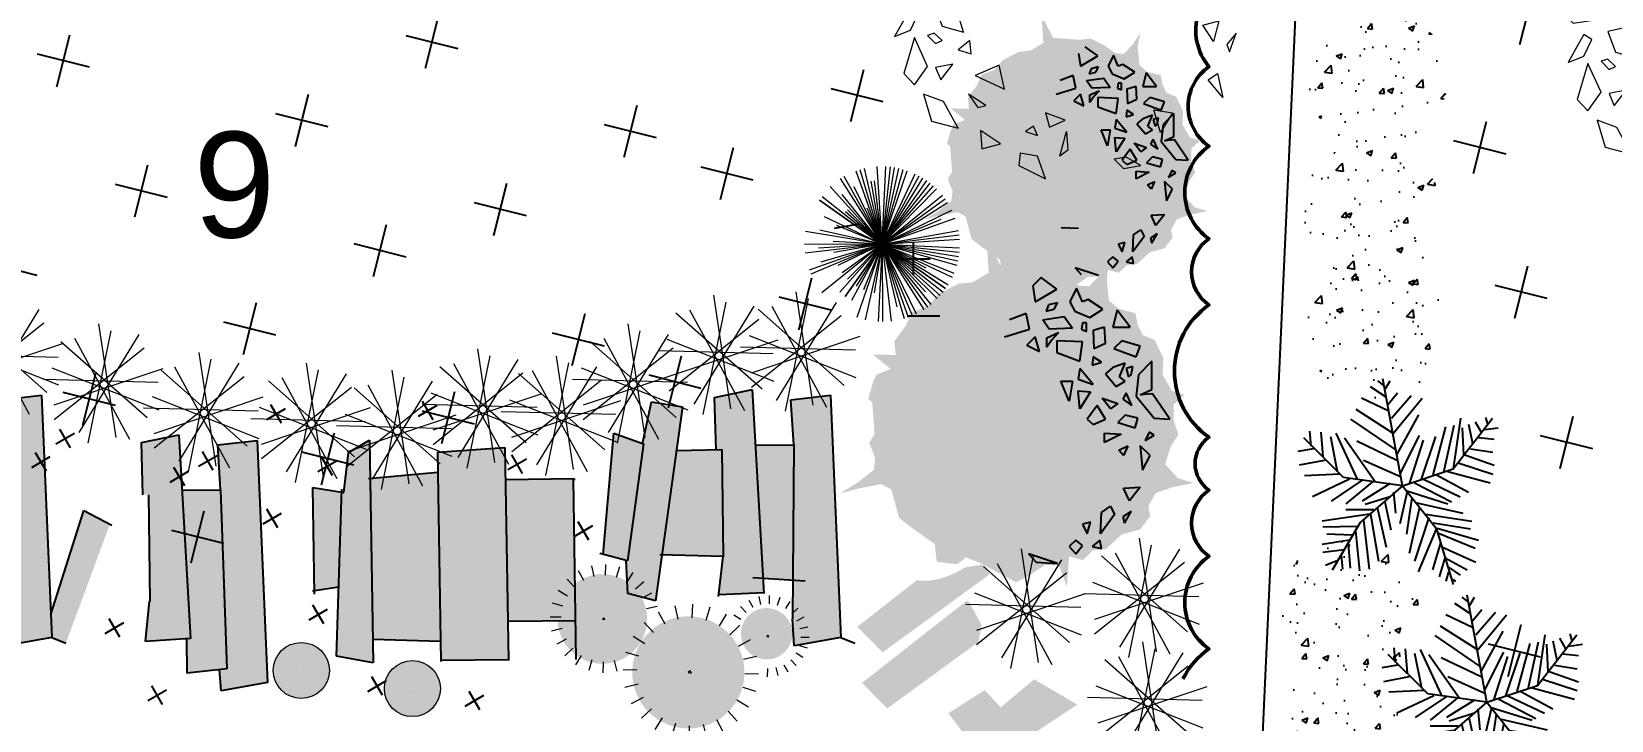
# Model space of a CAD drawing. Header units: millimetres. Extents: x 1933 to 24107, y 1228 to 18074.
# Drawn here: x 10724 to 15398, y 12648 to 14685 of the extents above; entities that cross this region are included whole.
import ezdxf

# ---------------------------------------------------------------- set-up
doc = ezdxf.new("R2010")
doc.units = ezdxf.units.MM
doc.layers.add('marc det', color=74, linetype='Continuous', lineweight=18)
doc.styles.add('ATTR', font='romans.shx', dxfattribs={"width": 0.8, "height": 0.470416})
doc.styles.get("Standard").update_dxf_attribs({"font": 'arial.ttf'})

# ---------------------------------------------------------------- blocks, each defined once
blk = doc.blocks.new('Tree Clump 1')
for p, q in [((42.83, 98.624), (42.83, 91.424)), ((22.519, 82.936), (17.374, 88.08)), ((28.462, 87.511), (24.83, 93.801)), ((35.416, 90.295), (33.513, 97.397)), ((50.244, 90.295), (52.148, 97.397)), ((57.198, 87.511), (60.83, 93.801)), ((63.142, 82.936), (68.286, 88.08)), ((14.976, 70.088), (8.057, 71.942)), ((17.938, 76.995), (11.653, 80.624)), ((67.722, 76.995), (74.007, 80.624)), ((70.684, 70.088), (77.603, 71.942)), ((-11.528, 45.743), (-14.699, 57.58)), ((0.83, 59.624), (0.83, 47.624)), ((6.83, 62.624), (14.03, 62.624)), ((13.188, 45.743), (16.359, 57.58)), ((78.83, 62.624), (71.63, 62.624)), ((-99.056, 36.519), (-101.593, 45.989)), ((-89.17, 47.624), (-89.17, 38.024)), ((-79.284, 36.519), (-76.746, 45.989)), ((-33.023, 33.477), (-41.596, 42.051)), ((-23.117, 41.102), (-29.17, 51.586)), ((24.777, 41.102), (30.83, 51.586)), ((34.683, 33.477), (43.256, 42.051)), ((63.142, 42.313), (68.286, 37.168)), ((67.722, 48.253), (74.007, 44.624)), ((70.684, 55.161), (77.603, 53.307)), ((-116.252, 26.706), (-123.111, 33.565)), ((-108.328, 32.806), (-113.17, 41.193)), ((-70.012, 32.806), (-65.17, 41.193)), ((-62.088, 26.706), (-55.229, 33.565)), ((-40.656, 23.576), (-51.132, 29.624)), ((42.316, 23.576), (52.792, 29.624)), ((57.198, 37.738), (60.83, 31.447)), ((-122.359, 18.786), (-130.739, 23.624)), ((-45.593, 12.063), (-57.125, 15.153)), ((47.253, 12.063), (58.785, 15.153)), ((-126.309, 9.575), (-135.534, 12.047)), ((-137.17, -0.376), (-127.57, -0.376)), ((-126.309, -10.327), (-135.534, -12.799)), ((-59.17, -0.376), (-47.17, -0.376)), ((-45.593, -12.815), (-57.125, -15.905)), ((47.253, -12.815), (58.785, -15.905)), ((60.83, -0.376), (48.83, -0.376)), ((-122.359, -19.538), (-130.739, -24.376)), ((-116.252, -27.458), (-123.111, -34.317)), ((-62.088, -27.458), (-55.229, -34.317)), ((-40.656, -24.328), (-51.132, -30.376)), ((42.316, -24.328), (52.792, -30.376)), ((-108.328, -33.558), (-113.17, -41.945)), ((-99.056, -37.271), (-101.593, -46.74)), ((-89.17, -48.376), (-89.17, -38.776)), ((-79.284, -37.271), (-76.746, -46.74)), ((-70.012, -33.558), (-65.17, -41.945)), ((-33.023, -34.229), (-41.596, -42.802)), ((-23.117, -41.854), (-29.17, -52.337)), ((24.777, -41.854), (30.83, -52.337)), ((34.683, -34.229), (43.256, -42.802)), ((-11.528, -46.495), (-14.699, -58.331)), ((0.83, -60.376), (0.83, -48.376)), ((13.188, -46.495), (16.359, -58.331))]:
    blk.add_line(p, q)
for points in [[(42.332, 62.85), (41.874, 61.676), (43.476, 62.263)], [(0, 0), (-0.763, -1.956), (1.907, -0.978)], [(-89.834, -0.075), (-90.444, -1.64), (-88.309, -0.857)]]:
    blk.add_lwpolyline(points, close=True)
at = {"style": 'ATTR', "width": 0.8, "flags": 9}
blk.add_attdef('ESTCODE', (0, 0), '', height=0.000432, dxfattribs=at)
blk = doc.blocks.new('fff')
at = {"color": 93}
for p, q in [((80686.8, 24306.7), (80654.6, 24332.5)), ((80799.9, 23710.9), (80683.3, 24344.1)), ((80698.9, 24286.1), (80727, 24332.5)), ((80719, 24152), (80558.1, 24229.3)), ((80702.9, 24234.5), (80610.4, 24296.4)), ((80715, 24193.2), (80771.3, 24260.3)), ((80735.1, 24110.7), (80851.8, 24244.8)), ((80743.1, 24017.9), (80916.2, 24229.3)), ((80743.1, 24023), (80525.9, 24162.3)), ((80767.3, 23894.1), (80896, 24131.3)), ((80260.3, 23945.6), (80252.3, 24033.3)), ((80316.6, 24028.2), (80328.7, 23883.7)), ((80759.2, 23925), (80493.7, 24105.5)), ((80980.5, 23775.4), (81057, 24059.1)), ((81044.9, 23790.9), (81105.3, 24069.4)), ((81099.8, 23810.9), (81333.1, 24110.8)), ((81101.3, 23811.5), (81145.5, 24110.7)), ((81153.6, 24054), (81161.6, 23894.1)), ((81189.8, 24074.6), (81213.9, 23961.1)), ((81230, 24090.1), (81266.2, 24028.2)), ((81286.3, 24043.6), (81366.8, 24054)), ((81290.4, 24115.9), (81302.4, 24074.6)), ((80272.4, 23930.2), (80179.8, 23914.7)), ((80450.1, 23760.9), (80216.8, 23994.2)), ((80373, 24002.4), (80413.2, 23796.1)), ((80405.2, 24023), (80529.9, 23754.8)), ((80638.5, 23734.2), (80457.5, 23992.1)), ((80529.9, 23976.6), (80767.3, 23863.1)), ((80787.4, 23785.7), (80900.1, 24007.5)), ((80843.7, 23729), (80924.2, 23981.7)), ((80912.1, 23749.6), (80996.6, 24002.4)), ((81201.8, 23930.2), (81334.6, 23909.5)), ((81250.1, 23997.2), (81342.7, 23986.9)), ((80348.8, 23863.1), (80187.9, 23832.2)), ((80570.1, 23863.1), (80787.4, 23765.1)), ((81129.4, 23847.6), (81334.6, 23780.6)), ((81169.6, 23894.1), (81342.7, 23832.2)), ((80429.3, 23780.6), (80220.1, 23770.3)), ((80485.6, 23749.6), (80268.4, 23646.5)), ((80562.1, 23744.5), (80377, 23620.7)), ((80799.9, 23710.9), (80450.1, 23760.9)), ((80799.9, 23710.9), (81099.8, 23810.9)), ((80924.2, 23749.6), (81141.5, 23646.5)), ((81000.7, 23775.4), (81189.8, 23672.3)), ((81069.1, 23796.1), (81318.5, 23729)), ((80622.4, 23734.2), (80465.5, 23605.2)), ((80799.9, 23710.9), (80550, 23494.4)), ((80727, 23723.8), (80562.1, 23620.7)), ((80747.2, 23672.3), (80759.2, 23548.5)), ((80827.6, 23677.4), (80783.4, 23486.6)), ((80799.9, 23710.9), (80999.9, 23461)), ((80819.6, 23682.6), (81069.1, 23605.2)), ((80871.9, 23729), (81089.2, 23615.5)), ((80630.5, 23569.1), (80465.5, 23569.1)), ((80727, 23646.5), (80578.2, 23600)), ((80650.6, 23584.6), (80702.9, 23347.3)), ((80694.9, 23615.5), (80731.1, 23450.4)), ((80855.8, 23641.3), (80823.6, 23424.7)), ((80900.1, 23584.6), (80839.7, 23311.2)), ((80884, 23610.4), (81157.6, 23548.5)), ((80606.3, 23543.3), (80324.7, 23502)), ((80529.9, 23471.1), (80328.7, 23465.9)), ((80550, 23494.4), (80383.4, 23211.1)), ((80570.1, 23507.2), (80602.3, 23218.3)), ((80610.4, 23543.3), (80658.7, 23264.7)), ((80956.4, 23522.7), (80871.9, 23264.7)), ((80936.3, 23543.3), (81209.9, 23502)), ((80980.5, 23491.7), (81201.8, 23455.6)), ((80485.6, 23388.5), (80324.7, 23362.8)), ((80501.7, 23419.5), (80352.8, 23424.7)), ((80521.8, 23445.3), (80546, 23208)), ((81000.7, 23460.8), (80892, 23202.8)), ((81024.8, 23373.1), (80976.5, 23213.2)), ((80999.9, 23461), (81099.8, 23127.8)), ((81004.7, 23460.8), (81250.1, 23388.5)), ((81012.7, 23429.8), (81230, 23342.1)), ((80457.5, 23331.8), (80328.7, 23316.3)), ((80437.3, 23300.9), (80445.4, 23218.3)), ((80477.6, 23367.9), (80489.7, 23223.5)), ((81053, 23290.5), (81016.7, 23171.9)), ((81036.9, 23347.3), (81234, 23259.6)), ((81053, 23285.4), (81181.7, 23213.2)), ((80417.2, 23269.9), (80344.8, 23239)), ((81073.1, 23202.8), (81057, 23146.1)), ((81073.1, 23228.6), (81141.5, 23182.2)), ((81097.2, 23156.4), (81113.3, 23146.1))]:
    blk.add_line(p, q, dxfattribs=at)
at = {"color": 93, "style": 'ATTR', "width": 0.8, "flags": 9}
blk.add_attdef('ESTCODE', (80799.9, 23710.9), '', height=0.00304, dxfattribs=at)
blk = doc.blocks.new('tree lis')
at = {"color": 96}
for points in [[(73119.8, 25761.2), (73080.6, 25721), (73092.4, 25645.7), (73194.2, 25705.9)], [(72790.9, 25705.9), (72747.8, 25665.8), (72818.3, 25615.5), (72928, 25665.8)], [(72931.8, 25741), (72955.3, 25680.8), (73018, 25650.7), (73037.5, 25680.8), (73002.3, 25700.9)], [(73288.1, 25710.9), (73256.8, 25645.7), (73280.3, 25600.5), (73350.7, 25570.4), (73413.4, 25610.6), (73342.9, 25655.7), (73315.5, 25645.7)], [(73198.1, 25640.7), (73155, 25630.6), (73143.3, 25600.5), (73182.4, 25610.6)], [(72712.6, 25630.6), (72610.8, 25600.5), (72583.4, 25500.2), (72685.2, 25555.3)], [(72767.4, 25565.4), (72826.1, 25520.2), (72814.4, 25585.4)], [(72935.8, 25615.5), (72904.5, 25585.4), (72916.2, 25560.4), (72943.6, 25590.5)], [(73049.3, 25590.5), (72971, 25560.4), (72947.5, 25480), (73065, 25515.2)], [(73480, 25605.5), (73460.4, 25525.2), (73542.6, 25525.2)], [(73127.6, 25560.4), (73229.4, 25575.4), (73268.5, 25520.2), (73159, 25515.2)], [(73315.5, 25545.3), (73311.6, 25515.2), (73335.1, 25505.1), (73335.1, 25545.3)], [(73421.2, 25525.2), (73366.4, 25510.1), (73370.3, 25424.9), (73425.2, 25449.9)], [(72712.6, 25460), (72661.7, 25424.9), (72669.6, 25394.8)], [(72881, 25500.2), (72865.3, 25449.9), (72916.2, 25455)], [(73092.4, 25480), (73053.2, 25439.9), (73112, 25409.8)], [(73147.2, 25429.9), (73147.2, 25475), (73202, 25500.2), (73170.7, 25465)], [(73194.2, 25460), (73194.2, 25404.8), (73303.8, 25364.6), (73315.5, 25455)], [(73503.5, 25460), (73464.3, 25424.9), (73570, 25384.7), (73589.6, 25434.9)], [(72575.6, 25414.8), (72505.1, 25409.8), (72524.7, 25339.5)], [(72783.1, 25434.9), (72732.2, 25324.4), (72822.3, 25344.5)], [(73366.4, 25384.7), (73362.5, 25344.5), (73405.6, 25359.6)], [(73519.1, 25354.6), (73460.4, 25334.5), (73425.2, 25304.4), (73476, 25244.2), (73519.1, 25269.3), (73491.7, 25289.3)], [(73554.4, 25339.5), (73523, 25329.5), (73534.8, 25289.3), (73546.5, 25299.4)], [(73644.4, 25364.6), (73581.7, 25299.4), (73570, 25199), (73656.1, 25093.6), (73730.5, 25088.6), (73648.3, 25209), (73589.6, 25204), (73644.4, 25229.1)], [(73303.8, 25329.5), (73296, 25279.3), (73366.4, 25254.2)], [(72391.6, 25168.9), (72477.7, 25199), (72489.4, 25264.2), (72442.5, 25269.3)], [(72571.7, 25244.2), (72556, 25199), (72591.3, 25214)], [(73252.9, 25173.9), (73213.7, 25269.3), (73268.5, 25269.3)], [(73296, 25224.1), (73354.7, 25219), (73303.8, 25138.8)], [(72642.1, 25168.9), (72587.3, 25153.8), (72614.8, 25093.6)], [(73483.9, 25163.9), (73448.7, 25138.8), (73409.5, 25188.9)], [(73523, 25214), (73507.4, 25183.9), (73550.4, 25153.8)], [(72571.7, 25088.6), (72501.2, 25083.5), (72477.7, 25113.6)], [(73386, 25153.8), (73339, 25088.6), (73366.4, 25063.5), (73425.2, 25088.6)], [(73519.1, 25108.6), (73483.9, 25073.5), (73566.1, 25048.4), (73577.9, 25093.6)], [(73499.5, 25018.3), (73421.2, 24978.1), (73421.2, 25023.3)], [(73632.7, 25028.4), (73613.1, 24988.2), (73656.1, 25013.3)], [(73530.9, 24963.1), (73511.3, 24917.9), (73487.8, 24943)], [(73589.6, 24963.1), (73601.3, 24847.7), (73636.6, 24917.9)], [(72466, 24907.9), (72430.7, 24872.7), (72442.5, 24807.5), (72473.8, 24862.7)], [(72567.8, 24732.2), (72653.9, 24757.3), (72642.1, 24687)], [(73589.6, 24767.3), (73538.7, 24702.1), (73511.3, 24762.3)], [(73401.7, 24546.5), (73405.6, 24646.9), (73448.7, 24677), (73468.2, 24636.8)], [(73515.2, 24596.7), (73546.5, 24651.9), (73507.4, 24626.8)], [(72912.3, 24531.4), (72974.9, 24571.6), (72990.6, 24511.4)], [(73354.7, 24601.7), (73315.5, 24591.6), (73339, 24546.5)], [(72767.4, 24551.5), (72790.9, 24516.4), (72700.8, 24496.3)], [(73284.2, 24516.4), (73252.9, 24486.2), (73284.2, 24451.1), (73315.5, 24491.3)], [(73397.7, 24516.4), (73362.5, 24486.2), (73405.6, 24476.2)], [(72900.5, 24481.3), (72873.1, 24471.2), (72943.6, 24446.1)], [(73061, 24451.1), (73096.3, 24410.9), (73198.1, 24406)]]:
    blk.add_lwpolyline(points, close=True, dxfattribs=at)
blk = doc.blocks.new('pzzzzzzzzz')
at = {"layer": 'marc det', "color": 85, "lineweight": 0}
for p, q in [((-11.9, 110.3), (16.9, -81.7)), ((-75.6, 80.6), (69.9, -48)), ((40.6, -85.3), (-52.1, 85.3)), ((56.1, 92.1), (-45.3, -73.5)), ((-29.4, -91.4), (9.2, 98.8)), ((-87.1, -51.1), (64.8, 69.8)), ((90.3, -35.5), (-90.3, 35.5)), ((96.4, 34.5), (-87.6, -27.2)), ((-105.3, 16.8), (88.8, 11.8))]:
    blk.add_line(p, q, dxfattribs=at)

msp = doc.modelspace()

# ---------------------------------------------------------------- hatches: boundary and pattern name
at = {"true_color": 0xe07000}
h = msp.add_hatch(color=32, dxfattribs=at)
h.set_gradient(color1=(224, 115, 31), one_color=1, tint=1, name='INVHEMISPHERICAL')
h.paths.add_polyline_path([(10920, 15023.6), (9935.3, 15796.6, -0.016832), (9894, 15725.3), (9922, 15750.2), (10069, 15687.8), (10116.5, 15616.9), (10105.1, 15572.6), (10049.3, 15513.8), (9864.5, 15585.9), (9842.5, 15649.2, -0.036779), (9725.7, 15512.4), (10519.7, 14676.3, 0.03134)])
h.paths.add_polyline_path([(9725.7, 15512.4, -0.048746), (9542.6, 15360.2), (10150.4, 14424.2, 0.026433), (10519.7, 14676.3)])
h.paths.add_polyline_path([(9542.6, 15360.2, -0.057136), (9295.4, 15231), (9777.7, 14222.5, 0.025052), (10150.4, 14424.2)])
h.paths.add_polyline_path([(9295.4, 15231, -0.018651), (9209.1, 15201.4), (9170.5, 15104.8), (9090.4, 15072.7), (9400.3, 14064, 0.024195), (9777.7, 14222.5)])
h.paths.add_polyline_path([(9090.4, 15072.7), (9066, 15062.9), (9023.1, 15160.8, -0.034172), (8856.4, 15149.3), (9027.1, 13947.3, 0.023113), (9400.3, 14064)])
h.paths.add_polyline_path([(8856.4, 15149.3, -0.041732), (8653.1, 15166.1), (8583.3, 13855.8, 0.026787), (9027.1, 13947.3)])
h.paths.add_polyline_path([(8653.1, 15166.1, -0.041798), (8455.1, 15216.6), (8160.3, 13813.6, 0.025128), (8583.3, 13855.8)])
h.paths.add_polyline_path([(8455.1, 15216.6, -0.041483), (8269.7, 15298.6), (7674.2, 13817.7, 0.028744), (8160.3, 13813.6)])
h.paths.add_polyline_path([(8269.7, 15298.6, -0.040834), (8102.8, 15408.1), (7048.4, 13906.2, 0.037389), (7674.2, 13817.7)])
h.paths.add_polyline_path([(8102.8, 15408.1, -0.041293), (7954.4, 15545), (7271.4, 14843.7), (7271.4, 14374.5), (6797.4, 14374.5), (6801.9, 13967.9, 0.015018), (7048.4, 13906.2)])
h.paths.add_polyline_path([(7954.4, 15545, -0.041087), (7831.1, 15703.5), (7271.4, 15298.3), (7271.4, 14843.7)])
h.paths.add_polyline_path([(7831.1, 15703.5, -0.040819), (7735.9, 15878.8), (6807.5, 15446.8), (7271.4, 15446.8), (7271.4, 15298.3)])
h.paths.add_polyline_path([(7735.9, 15878.8, -0.040616), (7670.7, 16066.3), (6781.2, 15859.1), (6785.8, 15436.7), (6801.9, 15444.2), (6801.9, 15446.8), (6807.5, 15446.8)])
h.paths.add_polyline_path([(7670.7, 16066.3, -0.040123), (7636.8, 16259.5), (6776.6, 16281.5), (6781.2, 15859.1)])
at = {"lineweight": 25, "true_color": 0x000000}
h = msp.add_hatch(dxfattribs=at)
h.set_pattern_fill('AR-CONC', color=18, style=0)
edge = h.paths.add_edge_path()
edge.add_arc((14705.8, 14547.9), 207.5, 0, 360)
h = msp.add_hatch(dxfattribs=at)
h.set_pattern_fill('AR-CONC', color=18, style=0)
edge = h.paths.add_edge_path()
edge.add_arc((14687.5, 14150.9), 207.5, 0, 360)
at = {"lineweight": 25}
h = msp.add_hatch(dxfattribs=at)
h.set_pattern_fill('AR-CONC', color=6, style=0)
h.set_pattern_definition([(50, (-76852.72, 716.9), (182.18467, -15.93909), [19.05, -209.55]), (355, (-76852.72, 716.9), (-35.24283, 191.05664), [15.24, -167.64]), (100.451, (-76837.54, 715.57), (146.9425, 175.1167), [16.19, -178.09]), (46.1842, (-76852.72, 767.7), (271.07904, -42.04233), [28.575, -314.325]), (96.6356, (-76830.13, 764.2), (237.4042, 247.42556), [24.285, -267.135]), (351.184, (-76852.72, 767.7), (237.4046, 247.4251), [22.86, -251.46]), (21, (-76827.32, 755), (151.61488, -102.26552), [19.05, -209.55]), (326, (-76827.32, 755), (61.80203, 184.18797), [15.24, -167.64]), (71.4514, (-76814.69, 746.48), (213.4165, 81.92286), [16.19, -178.09]), (37.5, (-76852.72, 716.9), (3.088603, 84.55504), [0, -165.608, 0, -170.18, 0, -168.275]), (7.5, (-76852.72, 716.9), (66.81966, 100.180575), [0, -97.028, 0, -161.798, 0, -64.135]), (327.5, (-76909.364, 716.9), (135.590595, -5.728744), [0, -63.5, 0, -198.12, 0, -262.89]), (317.5, (-76934.76, 716.9), (148.12918, 25.42649), [0, -82.55, 0, -131.572, 0, -186.69])])
edge = h.paths.add_edge_path()
edge.add_arc((14703.9, 13802.8), 207.5, 0, 360)
h = msp.add_hatch(color=30)
h.set_gradient(color1=(250, 136, 5), one_color=1, tint=1, name='INVCURVED')
h.paths.add_polyline_path([(10753.6, 13609.1), (10636.5, 13596), (10645.2, 13462.6), (10641.3, 12948), (10646.5, 12868), (10784.2, 12893.2)])
h.paths.add_polyline_path([(10645.2, 13462.6), (10531.2, 13461.4), (10553.4, 13068.4), (10642.1, 13062.8)], flags=17)
h.paths.add_polyline_path([(10522, 13625.9), (10410.9, 13602.5), (10415.5, 13448.2), (10431.7, 13448.5), (10436.2, 13132.7), (10436.1, 13132.7), (10423.2, 13019.9), (10555.8, 13025.8)])
h = msp.add_hatch(color=30)
h.set_gradient(color1=(250, 136, 5), one_color=1, tint=1, name='INVCURVED')
h.paths.add_polyline_path([(13087.8, 13609.1), (12970.8, 13596), (12979.5, 13462.6), (12975.5, 12948), (12980.8, 12868), (13118.5, 12893.2)])
h.paths.add_polyline_path([(12979.5, 13462.6), (12865.5, 13461.4), (12887.7, 13068.4), (12976.4, 13062.8)], flags=17)
h.paths.add_polyline_path([(12856.2, 13625.9), (12745.2, 13602.5), (12749.8, 13448.2), (12766, 13448.5), (12770.5, 13132.7), (12770.4, 13132.7), (12757.5, 13019.9), (12890.1, 13025.8)])
h = msp.add_hatch(color=30)
h.paths.add_polyline_path([(12766, 13448.5), (12632.4, 13445.5), (12589, 13137.1), (12770.4, 13132.7), (12770.5, 13134)])
h.paths.add_polyline_path([(12650.5, 13574.9), (12558.4, 13590.2), (12532.2, 13466.2), (12534.4, 13465.4), (12487.3, 13119.4), (12483.6, 13120.4), (12488.2, 13023), (12570, 13001.6)])
h.paths.add_polyline_path([(12534.4, 13465.4), (12446.6, 13497.1), (12415.1, 13138.3), (12487.3, 13119.4)])
h = msp.add_hatch(color=30)
h.paths.add_polyline_path([(11392, 13475.8), (11274.9, 13462.7), (11283.6, 13329.3), (11302.1, 12800.1), (11280.8, 12797.7), (11284.9, 12734.7), (11422.6, 12759.9)])
h.paths.add_polyline_path([(11283.6, 13329.3), (11169.7, 13328.1), (11194.4, 12889.5), (11184, 12888.8), (11185, 12787), (11302.1, 12800.1)])
h.paths.add_polyline_path([(11160.4, 13492.6), (11049.4, 13469.2), (11053.9, 13314.9), (11070.1, 13315.2), (11074.7, 12999.4), (11072.9, 12999.3), (11061, 12880.7), (11194.4, 12889.5)])
h = msp.add_hatch(color=30)
h.set_gradient(color1=(250, 136, 5), one_color=1, tint=1, name='INVCURVED')
h.paths.add_polyline_path([(12326.3, 13361.7), (12126.3, 13358.9), (12133.1, 12940.7), (12333.1, 12942.8)])
h.paths.add_polyline_path([(11724.3, 13476.3), (11662.3, 13440), (11648.6, 13321.3), (11642.3, 13322.3), (11626.6, 12837.6), (11735.1, 12818)])
h.paths.add_polyline_path([(11642.3, 13322.3), (11556.5, 13336.6), (11560.9, 13032), (11633.3, 13042.9)], flags=17)
h = msp.add_hatch(color=30)
h.paths.add_polyline_path([(12124.7, 13454.5), (11924.9, 13441.3), (11935, 12826), (12135, 12828.1)])
h.paths.add_polyline_path([(11925.9, 13382), (11726.1, 13364), (11734, 12887.7), (11934.1, 12881.9)])
msp.add_hatch(color=30).paths.add_polyline_path([(10955.9, 13227.9), (10879, 13268.6), (10781.3, 12960.7), (10784.2, 12893.2), (10825.7, 12875.6)])
at = {"lineweight": 25, "true_color": 0x000000}
h = msp.add_hatch(dxfattribs=at)
h.set_pattern_fill('AR-CONC', color=18, style=0)
edge = h.paths.add_edge_path()
edge.add_arc((14620.9, 12977.4), 207.5, 0, 360)
h = msp.add_hatch(color=30)
edge = h.paths.add_edge_path()
edge.add_line((13559, 13079.7), (13537.6, 13108.4))
edge.add_line((13537.6, 13108.4), (13486.1, 13100.2))
edge.add_spline(control_points=[(13486.1, 13100.2), (13480.4, 13096.7), (13474.6, 13093.3), (13464.3, 13087.7), (13459.8, 13085.4), (13450.6, 13080.9), (13445.9, 13078.8), (13436.3, 13074.8), (13431.4, 13072.9), (13421.4, 13069.4), (13416.3, 13067.9), (13405.7, 13065.1), (13400.3, 13063.9), (13390.9, 13062.3), (13387, 13061.8), (13381.1, 13061.2), (13379.1, 13061), (13376.1, 13060.8), (13375.1, 13060.8), (13373.1, 13060.7), (13372.1, 13060.6), (13365.1, 13060.4), (13359.1, 13060.6), (13349.8, 13061.4), (13346.4, 13061.8), (13343, 13062.2)], knot_values=[20584.104195, 20584.104195, 20584.104195, 20584.104195, 20616.505983, 20616.505983, 20640.823009, 20640.823009, 20665.140034, 20665.140034, 20689.45706, 20689.45706, 20713.774085, 20713.774085, 20738.091111, 20738.091111, 20754.739965, 20754.739965, 20763.064393, 20763.064393, 20767.226606, 20767.226606, 20771.38882, 20771.38882, 20796.294842, 20796.294842, 20810.63416, 20810.63416, 20810.63416, 20810.63416], degree=3, periodic=0)
edge.add_line((13343, 13062.2), (13167.4, 12924.4))
edge.add_line((13167.4, 12924.4), (13242.1, 12848.8))
edge.add_line((13242.1, 12848.8), (13559, 13079.7))
h.paths.add_polyline_path([(13525, 12879), (13535.3, 12929.5), (13497.5, 12998.4), (13489.6, 13000.5), (13181.1, 12758.5), (13255.8, 12682.8)])
h.paths.add_polyline_path([(13591.4, 12686), (13544.1, 12737.2), (13436.9, 12669), (13481, 12610)])
h = msp.add_hatch(color=30)
h.set_gradient(color1=(250, 136, 5), one_color=1, tint=1, name='INVCURVED')
h.paths.add_polyline_path([(13818.2, 12694.3), (13690.5, 12769.1), (13591.4, 12686), (13388.4, 12546.2), (13478.3, 12470)])
h.paths.add_polyline_path([(14023.7, 12459.7), (13906.1, 12568.9), (13674.9, 12375.1), (13758, 12276)])
h = msp.add_hatch(dxfattribs=at)
h.set_pattern_fill('AR-CONC', color=18, style=0)
edge = h.paths.add_edge_path()
edge.add_arc((14576, 12588.6), 207.5, 0, 360)
at = {"layer": 'marc det'}
for points in [[(13487.6, 14137.8), (13505.4, 14071.4), (13533.5, 14049.5), (13589.8, 14009.4), (13594.7, 13967.3), (13643.3, 13961.6), (13663.8, 13977.8), (13694.7, 13965.6), (13782.2, 13919), (13812.4, 13934), (13850.1, 13959.7), (13883.2, 13960.1), (13902.7, 13909.2), (13907.8, 13980.2), (13940.4, 13971.4), (13964.3, 13994.3), (13994.6, 13997.2), (14032.8, 14032.1), (14075.6, 14043.6), (14100.1, 14075.8), (14095.5, 14099.2), (14113.2, 14130.1), (14153.2, 14144), (14203.4, 14153.9), (14165.7, 14164.8), (14135.4, 14198.3), (14148.4, 14240.5), (14166.7, 14268.4), (14155.2, 14302.6), (14155.1, 14339.1), (14181.4, 14362.5), (14151.1, 14371.8), (14129.3, 14410.1), (14130.9, 14450), (14110.9, 14491.6), (14082.3, 14504.3), (14070.8, 14526.3), (14065.1, 14555.6), (14025.1, 14566), (14002.2, 14585.8), (13996.4, 14639.5), (14004.9, 14680.7), (13980.9, 14645.5), (13955.3, 14619.2), (13931.3, 14620.6), (13898.1, 14644.5), (13858.6, 14664.1), (13826.1, 14660.7), (13746.7, 14666.4), (13712.3, 14732.6), (13717.6, 14651.5), (13680.5, 14629), (13645.6, 14625.2), (13598.2, 14600.7), (13573.2, 14571.4), (13535.5, 14557.9), (13522.4, 14528), (13494.5, 14489), (13497.6, 14456.8), (13443.7, 14457.7), (13486, 14423.4), (13452.9, 14410.9), (13444.3, 14394), (13432.4, 14353.3), (13442.1, 14344.9), (13447.4, 14269.8), (13434.9, 14249.1), (13449.2, 14212.4), (13445.3, 14184.2), (13408.2, 14155.7), (13365.9, 14129.1), (13406.5, 14140.1), (13463.6, 14151.3)], [(13268.4, 13329.7), (13290.7, 13246.7), (13325.8, 13219.3), (13396.2, 13169.3), (13402.3, 13116.5), (13463.1, 13109.5), (13488.7, 13129.7), (13527.3, 13114.5), (13636.7, 13056.2), (13674.5, 13075), (13721.6, 13107.1), (13763, 13107.6), (13787.4, 13044), (13793.6, 13132.7), (13834.4, 13121.7), (13864.3, 13150.4), (13902.2, 13154), (13949.9, 13197.6), (14003.5, 13212), (14034.1, 13252.2), (14028.3, 13281.5), (14050.4, 13320.1), (14100.4, 13337.5), (14163.2, 13349.9), (14116, 13363.4), (14078.1, 13405.4), (14094.5, 13458), (14117.3, 13492.9), (14102.9, 13535.7), (14102.8, 13581.4), (14135.6, 13610.6), (14097.8, 13622.2), (14070.5, 13670.1), (14072.6, 13719.9), (14047.5, 13772), (14011.8, 13787.8), (13997.5, 13815.4), (13990.3, 13852), (13940.2, 13865), (13911.6, 13889.8), (13904.4, 13956.8), (13915, 14008.3), (13885.1, 13964.4), (13853, 13931.5), (13823, 13933.2), (13781.5, 13963), (13732.2, 13987.6), (13691.5, 13983.4), (13592.3, 13990.4), (13549.3, 14073.3), (13555.9, 13971.9), (13509.5, 13943.7), (13465.9, 13939), (13406.7, 13908.3), (13375.4, 13871.7), (13328.3, 13854.9), (13311.9, 13817.4), (13277, 13768.7), (13280.9, 13728.5), (13213.5, 13729.6), (13266.4, 13686.8), (13225, 13671), (13214.4, 13649.9), (13199.4, 13599.1), (13211.6, 13588.5), (13218.2, 13494.8), (13202.5, 13468.9), (13220.4, 13423), (13215.5, 13387.8), (13169.1, 13352), (13116.4, 13318.8), (13167, 13332.6), (13238.4, 13346.7)]]:
    msp.add_hatch(color=102, dxfattribs=at).paths.add_polyline_path(points)
h = msp.add_hatch(color=90, dxfattribs=at)
h.paths.add_polyline_path([(12834.1, 12943.6, 1), (12963.7, 12863.8, 1)])
h.paths.add_polyline_path([(12903.3, 12898.3), (12905.5, 12894.6), (12899.9, 12895.8)], flags=16)
h.paths.add_polyline_path([(12526.1, 12876.5, 1), (12808.6, 12702.6, 1)])
h.paths.add_polyline_path([(12676.6, 12787.7), (12667.3, 12789.5), (12672.9, 12793.8)], flags=16)
h.paths.add_polyline_path([(12300.2, 13016.9, 1), (12525.8, 12878, 1)])
h.paths.add_polyline_path([(12417.5, 12950.8), (12420.4, 12945.9), (12413, 12947.4)], flags=16)
at = {"layer": 'marc det', "lineweight": 40}
h = msp.add_hatch(color=72, dxfattribs=at)
h.paths.add_polyline_path([(11483.9, 12868.7, 1), (11560.9, 12721.7, 1)])
h.paths.add_polyline_path([(11522.4, 12795.2), (11518.9, 12794.8), (11518.9, 12798.4)], flags=16)
h.paths.add_polyline_path([(11518.9, 12794.8), (11518.9, 12794.8), (11518.9, 12794.8), (11518.9, 12794.8)], flags=24)
h = msp.add_hatch(color=72, dxfattribs=at)
h.paths.add_polyline_path([(11812.5, 12815, 1), (11889.5, 12668, 1)])
h.paths.add_polyline_path([(11851, 12741.5), (11847.5, 12741.1), (11847.5, 12744.7)], flags=16)
h.paths.add_polyline_path([(11847.5, 12741.1), (11847.5, 12741.1), (11847.5, 12741.1), (11847.5, 12741.1)], flags=24)

# ---------------------------------------------------------------- linework, layer by layer
for p, q in [((14359.2, 12432.2), (14598.6, 17708.2)), ((12326.3, 13360.9), (12332.2, 13361)), ((11284.9, 12734.7), (11280.8, 12797.7))]:
    msp.add_line(p, q)
at = {"color": 92}
for p, q in [((15127.7, 14646.6), (15166.2, 14800.6)), ((11890.2, 14576.4), (11928.7, 14730.4)), ((10799.1, 14521.8), (10837.7, 14675.8)), ((11986.4, 14634.1), (11832.4, 14672.7)), ((10895.4, 14579.6), (10741.4, 14618.1)), ((13148, 14418.9), (13186.5, 14572.9)), ((11505.1, 14345.5), (11543.6, 14499.5)), ((13244.2, 14476.7), (13090.2, 14515.2)), ((12477.3, 14313.1), (12515.8, 14467.1)), ((11601.4, 14403.2), (11447.4, 14441.7)), ((12573.6, 14370.9), (12419.6, 14409.4)), ((14990.2, 14265.1), (15028.7, 14419.1)), ((15086.4, 14322.8), (14932.4, 14361.3)), ((12762.9, 14188), (12801.4, 14342)), ((11030.1, 14136.8), (11068.6, 14290.8)), ((12859.2, 14245.7), (12705.2, 14284.3)), ((11126.3, 14194.5), (10972.3, 14233)), ((12092.2, 14082.2), (12130.8, 14236.2)), ((12188.5, 14139.9), (12034.5, 14178.4)), ((11736, 13960.4), (11774.6, 14114.4)), ((11832.3, 14018.1), (11678.3, 14056.7)), ((10741.3, 13963.5), (10587.3, 14002.1)), ((15112.4, 13837.7), (15150.9, 13991.7)), ((12993.9, 13802.9), (13032.4, 13956.9)), ((15208.6, 13895.4), (15054.6, 13934)), ((11351, 13729.4), (11389.5, 13883.4)), ((13090.1, 13860.7), (12936.1, 13899.2)), ((12323.2, 13697.1), (12361.7, 13851.1)), ((11447.2, 13787.2), (11293.2, 13825.7)), ((12419.5, 13754.8), (12265.5, 13793.4)), ((12608.8, 13572), (12647.3, 13726)), ((10876, 13520.7), (10914.5, 13674.7)), ((12705.1, 13629.7), (12551.1, 13668.2)), ((10972.2, 13578.5), (10818.2, 13617)), ((11938.1, 13466.2), (11976.7, 13620.2)), ((12034.4, 13523.9), (11880.4, 13562.4)), ((15246.7, 13393.1), (15285.2, 13547.1)), ((11581.9, 13344.4), (11620.5, 13498.4)), ((15343, 13450.8), (15188.9, 13489.3)), ((11678.2, 13402.1), (11524.2, 13440.6)), ((11196.9, 13113.4), (11235.4, 13267.4)), ((11293.1, 13171.2), (11139.1, 13209.7)), ((15092.6, 12777.1), (15131.1, 12931.1)), ((15188.8, 12834.8), (15034.8, 12873.3))]:
    msp.add_line(p, q, dxfattribs=at)
at = {"color": 96}
for p, q in [((13878.6, 14612.8), (13841.5, 14640.3)), ((13821.9, 14620.3), (13827.8, 14582.7)), ((13827.8, 14582.7), (13878.6, 14612.8)), ((13925.6, 14615.3), (13909.9, 14582.7)), ((13909.9, 14582.7), (13921.6, 14560.1)), ((13939.2, 14582.7), (13925.6, 14615.3)), ((13952.9, 14587.7), (13939.2, 14582.7)), ((13988.1, 14565.1), (13952.9, 14587.7)), ((13806.3, 14555.1), (13767.2, 14540.1)), ((13814.1, 14517.5), (13806.3, 14555.1)), ((13845.4, 14540.1), (13896.2, 14547.6)), ((13861, 14517.5), (13845.4, 14540.1)), ((13859.1, 14575.2), (13853.2, 14560.1)), ((13853.2, 14560.1), (13872.7, 14565.1)), ((13880.6, 14580.2), (13859.1, 14575.2)), ((13872.7, 14565.1), (13880.6, 14580.2)), ((13896.2, 14547.6), (13915.8, 14520)), ((13921.6, 14560.1), (13956.8, 14545.1)), ((13956.8, 14545.1), (13988.1, 14565.1)), ((14021.4, 14562.6), (14011.6, 14522.5)), ((14052.6, 14522.5), (14021.4, 14562.6)), ((13755.4, 14500), (13814.1, 14517.5)), ((13827.8, 14500), (13808.2, 14479.9)), ((13837.6, 14464.9), (13827.8, 14500)), ((13855.2, 14497.5), (13882.5, 14510)), ((13855.2, 14474.9), (13855.2, 14497.5)), ((13866.9, 14492.5), (13855.2, 14474.9)), ((13915.8, 14520), (13861, 14517.5)), ((13882.5, 14510), (13866.9, 14492.5)), ((13878.6, 14489.9), (13878.6, 14462.4)), ((13939.2, 14487.4), (13878.6, 14489.9)), ((13939.2, 14532.5), (13937.3, 14517.5)), ((13937.3, 14517.5), (13949, 14512.5)), ((13949, 14532.5), (13939.2, 14532.5)), ((13949, 14512.5), (13949, 14532.5)), ((13992, 14522.5), (13964.6, 14515)), ((13964.6, 14515), (13966.6, 14472.4)), ((13994, 14484.9), (13992, 14522.5)), ((14011.6, 14522.5), (14052.6, 14522.5)), ((14033.1, 14489.9), (14013.5, 14472.4)), ((14076.1, 14477.4), (14033.1, 14489.9)), ((13808.2, 14479.9), (13837.6, 14464.9)), ((13878.6, 14462.4), (13933.4, 14442.3)), ((13933.4, 14442.3), (13939.2, 14487.4)), ((13964.6, 14452.4), (13962.7, 14432.3)), ((13984.2, 14439.8), (13964.6, 14452.4)), ((13966.6, 14472.4), (13994, 14484.9)), ((14013.5, 14472.4), (14066.3, 14452.4)), ((14066.3, 14452.4), (14076.1, 14477.4)), ((14103.5, 14442.3), (14072.2, 14409.7)), ((14103.5, 14374.6), (14103.5, 14442.3)), ((13933.4, 14424.8), (13929.5, 14399.7)), ((13929.5, 14399.7), (13964.6, 14387.2)), ((13964.6, 14387.2), (13933.4, 14424.8)), ((13962.7, 14432.3), (13984.2, 14439.8)), ((14011.6, 14427.3), (13994, 14412.2)), ((13994, 14412.2), (14019.4, 14382.2)), ((14040.9, 14437.3), (14011.6, 14427.3)), ((14027.2, 14404.7), (14040.9, 14437.3)), ((14040.9, 14394.7), (14027.2, 14404.7)), ((14058.5, 14429.8), (14042.9, 14424.8)), ((14042.9, 14424.8), (14048.7, 14404.7)), ((14048.7, 14404.7), (14054.6, 14409.7)), ((14054.6, 14409.7), (14058.5, 14429.8)), ((14072.2, 14409.7), (14066.3, 14359.6)), ((13907.9, 14347.1), (13888.4, 14394.7)), ((13888.4, 14394.7), (13915.8, 14394.7)), ((13915.8, 14394.7), (13907.9, 14347.1)), ((13929.5, 14372.1), (13958.8, 14369.6)), ((13933.4, 14329.5), (13929.5, 14372.1)), ((13958.8, 14369.6), (13933.4, 14329.5)), ((14005.7, 14329.5), (13986.2, 14354.6)), ((13986.2, 14354.6), (14023.3, 14342.1)), ((14019.4, 14382.2), (14040.9, 14394.7)), ((14042.9, 14367.1), (14035, 14352.1)), ((14035, 14352.1), (14056.5, 14337.1)), ((14056.5, 14337.1), (14042.9, 14367.1)), ((14066.3, 14359.6), (14109.3, 14307)), ((14076.1, 14362.1), (14103.5, 14374.6)), ((14105.4, 14364.6), (14076.1, 14362.1)), ((14146.5, 14304.5), (14105.4, 14364.6)), ((13974.4, 14337.1), (13951, 14304.5)), ((13951, 14304.5), (13964.6, 14291.9)), ((13964.6, 14291.9), (13994, 14304.5)), ((13994, 14304.5), (13974.4, 14337.1)), ((14023.3, 14342.1), (14005.7, 14329.5)), ((14040.9, 14314.5), (14023.3, 14296.9)), ((14070.2, 14307), (14040.9, 14314.5)), ((14064.4, 14284.4), (14070.2, 14307)), ((14109.3, 14307), (14146.5, 14304.5)), ((13992, 14249.3), (13992, 14271.9)), ((13992, 14271.9), (14031.1, 14269.4)), ((14031.1, 14269.4), (13992, 14249.3)), ((14023.3, 14296.9), (14064.4, 14284.4)), ((14097.6, 14274.4), (14087.8, 14254.3)), ((14087.8, 14254.3), (14109.3, 14266.9)), ((14109.3, 14266.9), (14097.6, 14274.4)), ((14025.3, 14231.8), (14046.8, 14241.8)), ((14037, 14219.2), (14025.3, 14231.8)), ((14046.8, 14241.8), (14037, 14219.2)), ((14076.1, 14241.8), (14082, 14184.2)), ((14099.5, 14219.2), (14076.1, 14241.8)), ((14082, 14184.2), (14099.5, 14219.2)), ((14037, 14141.5), (14076.1, 14144)), ((14050.7, 14111.5), (14037, 14141.5)), ((14076.1, 14144), (14050.7, 14111.5)), ((13770.4, 14105.8), (13821.2, 14103.3)), ((13982.3, 14033.8), (13984.2, 14083.9)), ((14015.5, 14078.9), (13982.3, 14033.8)), ((13984.2, 14083.9), (14005.7, 14098.9)), ((14005.7, 14098.9), (14015.5, 14078.9)), ((14054.6, 14086.4), (14035, 14073.9)), ((14035, 14073.9), (14038.9, 14058.8)), ((14038.9, 14058.8), (14054.6, 14086.4)), ((13958.8, 14061.3), (13939.2, 14056.3)), ((13939.2, 14056.3), (13951, 14033.8)), ((13951, 14033.8), (13958.8, 14061.3)), ((13812.1, 13986.1), (13829.8, 13966.1)), ((13880.6, 13963.6), (13812.1, 13986.1)), ((13923.6, 14018.7), (13907.9, 14003.7)), ((13907.9, 14003.7), (13923.6, 13986.1)), ((13939.2, 14006.2), (13923.6, 14018.7)), ((13923.6, 13986.1), (13939.2, 14006.2)), ((13980.3, 14018.7), (13962.7, 14003.7)), ((13962.7, 14003.7), (13984.2, 13998.7)), ((13984.2, 13998.7), (13980.3, 14018.7)), ((13710.8, 13957.9), (13686.3, 13932.8)), ((13686.3, 13932.8), (13693.7, 13885.8)), ((13757.2, 13923.4), (13710.8, 13957.9)), ((13693.7, 13885.8), (13757.2, 13923.4)), ((13759.6, 13882.7), (13732.8, 13876.4)), ((13749.9, 13863.9), (13759.6, 13882.7)), ((13815.9, 13926.5), (13796.3, 13885.8)), ((13796.3, 13885.8), (13811, 13857.6)), ((13833, 13885.8), (13815.9, 13926.5)), ((13850.1, 13892.1), (13833, 13885.8)), ((13894.1, 13863.9), (13850.1, 13892.1)), ((13666.8, 13851.4), (13617.9, 13832.6)), ((13676.6, 13804.4), (13666.8, 13851.4)), ((13715.7, 13832.6), (13779.2, 13841.9)), ((13732.8, 13876.4), (13725.5, 13857.6)), ((13725.5, 13857.6), (13749.9, 13863.9)), ((13779.2, 13841.9), (13803.6, 13807.5)), ((13811, 13857.6), (13854.9, 13838.8)), ((13854.9, 13838.8), (13894.1, 13863.9)), ((13935.6, 13860.7), (13923.4, 13810.6)), ((13974.7, 13810.6), (13935.6, 13860.7)), ((13603.2, 13782.4), (13676.6, 13804.4)), ((13735.2, 13804.4), (13715.7, 13832.6)), ((13727.9, 13779.3), (13762.1, 13795)), ((13803.6, 13807.5), (13735.2, 13804.4)), ((13762.1, 13795), (13742.5, 13773)), ((13833, 13823.2), (13830.5, 13804.4)), ((13830.5, 13804.4), (13845.2, 13798.1)), ((13845.2, 13823.2), (13833, 13823.2)), ((13845.2, 13798.1), (13845.2, 13823.2)), ((13898.9, 13810.6), (13864.7, 13801.2)), ((13864.7, 13801.2), (13867.2, 13748)), ((13901.4, 13763.6), (13898.9, 13810.6)), ((13923.4, 13810.6), (13974.7, 13810.6)), ((13693.7, 13782.4), (13669.2, 13757.4)), ((13669.2, 13757.4), (13705.9, 13738.6)), ((13705.9, 13738.6), (13693.7, 13782.4)), ((13727.9, 13751.1), (13727.9, 13779.3)), ((13742.5, 13773), (13727.9, 13751.1)), ((13757.2, 13769.9), (13757.2, 13735.4)), ((13833, 13766.8), (13757.2, 13769.9)), ((13825.7, 13710.4), (13833, 13766.8)), ((13867.2, 13748), (13901.4, 13763.6)), ((13950.3, 13769.9), (13925.9, 13748)), ((13925.9, 13748), (13991.8, 13722.9)), ((14004, 13754.2), (13950.3, 13769.9)), ((13991.8, 13722.9), (14004, 13754.2)), ((13757.2, 13735.4), (13825.7, 13710.4)), ((13864.7, 13722.9), (13862.3, 13697.8)), ((13862.3, 13697.8), (13889.2, 13707.2)), ((13889.2, 13707.2), (13864.7, 13722.9)), ((13960, 13704.1), (13923.4, 13691.6)), ((13942.9, 13663.4), (13960, 13704.1)), ((13982.1, 13694.7), (13962.5, 13688.4)), ((13977.2, 13669.7), (13982.1, 13694.7)), ((14038.3, 13710.4), (13999.1, 13669.7)), ((14038.3, 13625.8), (14038.3, 13710.4)), ((13793.9, 13591.3), (13769.4, 13650.9)), ((13769.4, 13650.9), (13803.6, 13650.9)), ((13803.6, 13650.9), (13793.9, 13591.3)), ((13825.7, 13688.4), (13820.8, 13657.1)), ((13820.8, 13657.1), (13864.7, 13641.4)), ((13864.7, 13641.4), (13825.7, 13688.4)), ((13923.4, 13691.6), (13901.4, 13672.8)), ((13901.4, 13672.8), (13933.2, 13635.2)), ((13933.2, 13635.2), (13960, 13650.9)), ((13960, 13650.9), (13942.9, 13663.4)), ((13962.5, 13688.4), (13969.8, 13663.4)), ((13969.8, 13663.4), (13977.2, 13669.7)), ((13999.1, 13669.7), (13991.8, 13607)), ((13820.8, 13622.6), (13857.4, 13619.5)), ((13825.7, 13569.4), (13820.8, 13622.6)), ((13857.4, 13619.5), (13825.7, 13569.4)), ((13962.5, 13616.4), (13952.7, 13597.6)), ((13979.6, 13578.8), (13962.5, 13616.4)), ((13991.8, 13607), (14045.6, 13541.2)), ((14004, 13610.1), (14038.3, 13625.8)), ((14040.7, 13613.2), (14004, 13610.1)), ((14092, 13538.1), (14040.7, 13613.2)), ((13877, 13578.8), (13847.6, 13538.1)), ((13901.4, 13538.1), (13877, 13578.8)), ((13916.1, 13569.4), (13891.6, 13600.7)), ((13891.6, 13600.7), (13938.1, 13585.1)), ((13938.1, 13585.1), (13916.1, 13569.4)), ((13952.7, 13597.6), (13979.6, 13578.8)), ((13847.6, 13538.1), (13864.7, 13522.4)), ((13864.7, 13522.4), (13901.4, 13538.1)), ((13960, 13550.6), (13938.1, 13528.6)), ((13938.1, 13528.6), (13989.4, 13513)), ((13996.7, 13541.2), (13960, 13550.6)), ((13989.4, 13513), (13996.7, 13541.2)), ((14045.6, 13541.2), (14092, 13538.1)), ((13898.9, 13469.1), (13898.9, 13497.3)), ((13898.9, 13497.3), (13947.8, 13494.2)), ((13947.8, 13494.2), (13898.9, 13469.1)), ((14030.9, 13500.5), (14018.7, 13475.4)), ((14018.7, 13475.4), (14045.6, 13491.1)), ((14045.6, 13491.1), (14030.9, 13500.5)), ((13940.5, 13447.2), (13967.4, 13459.7)), ((13955.1, 13431.5), (13940.5, 13447.2)), ((13967.4, 13459.7), (13955.1, 13431.5)), ((14004, 13459.7), (14011.4, 13387.7)), ((14033.4, 13431.5), (14004, 13459.7)), ((14011.4, 13387.7), (14033.4, 13431.5)), ((13955.1, 13334.4), (14004, 13337.5)), ((13972.3, 13296.8), (13955.1, 13334.4)), ((14004, 13337.5), (13972.3, 13296.8)), ((13889.2, 13262.3), (13916.1, 13281.1)), ((13916.1, 13281.1), (13928.3, 13256.1)), ((13857.4, 13234.1), (13833, 13227.9)), ((13833, 13227.9), (13847.6, 13199.7)), ((13847.6, 13199.7), (13857.4, 13234.1)), ((13886.7, 13199.7), (13889.2, 13262.3)), ((13928.3, 13256.1), (13886.7, 13199.7)), ((13977.2, 13265.5), (13952.7, 13249.8)), ((13952.7, 13249.8), (13957.6, 13231)), ((13957.6, 13231), (13977.2, 13265.5)), ((13813.4, 13180.9), (13793.9, 13162.1)), ((13833, 13165.2), (13813.4, 13180.9)), ((13884.3, 13180.9), (13862.3, 13162.1)), ((13889.2, 13155.8), (13884.3, 13180.9)), ((13674.1, 13140.2), (13696.1, 13115.1)), ((13759.6, 13111.9), (13674.1, 13140.2)), ((13793.9, 13162.1), (13813.4, 13140.2)), ((13813.4, 13140.2), (13833, 13165.2)), ((13862.3, 13162.1), (13889.2, 13155.8)), ((13696.1, 13115.1), (13759.6, 13111.9))]:
    msp.add_line(p, q, dxfattribs=at)
at = {"color": 62, "lineweight": -2}
msp.add_line((13171.8, 14115.2), (13098.4, 14102.3), dxfattribs=at)
at = {"color": 82}
for p, q in [((13333.7, 13964.5), (13333.7, 14061.8)), ((13285.1, 14013.2), (13382.4, 14013.2)), ((13314.3, 13844.1), (13411.6, 13844.1))]:
    msp.add_line(p, q, dxfattribs=at)
at = {"color": 32, "true_color": 0xe07000}
for p, q in [((10636.5, 13596), (10753.6, 13609.1)), ((10753.6, 13609.1), (10784.2, 12893.2)), ((12745.2, 13602.5), (12856.2, 13625.9)), ((12749.8, 13448.2), (12745.2, 13602.5)), ((12856.2, 13625.9), (12890.3, 13022.8)), ((12970.8, 13596), (13087.8, 13609.1)), ((13087.8, 13609.1), (13118.5, 12893.2)), ((12532.1, 13465.7), (12558.4, 13590.2)), ((12558.4, 13590.2), (12650.5, 13574.9)), ((12650.5, 13574.9), (12570, 13001.6)), ((12979.5, 13462.6), (12970.8, 13596)), ((11049.4, 13469.2), (11160.4, 13492.6)), ((11053.9, 13314.9), (11049.4, 13469.2)), ((11160.4, 13492.6), (11194.4, 12889.5)), ((11274.9, 13462.7), (11392, 13475.8)), ((11283.6, 13329.3), (11274.9, 13462.7)), ((11392, 13475.8), (11422.6, 12759.9)), ((11662.3, 13440), (11724.3, 13476.3)), ((11724.3, 13476.3), (11735.1, 12818)), ((12415.1, 13138.3), (12446.6, 13497.1)), ((12446.6, 13497.1), (12534.4, 13465.4)), ((12534.4, 13465.4), (12487.3, 13119.4)), ((12865.5, 13461.4), (12979.5, 13462.6)), ((12979.5, 13462.6), (12975.5, 12948)), ((11648.6, 13321.3), (11662.3, 13440)), ((11924.9, 13441.3), (12124.7, 13454.5)), ((11924.9, 13441.3), (11935.1, 12821.3)), ((12124.7, 13454.5), (12135, 12824.5)), ((12632.4, 13445.5), (12766, 13448.5)), ((12766, 13448.5), (12770.5, 13132.7)), ((11720.9, 13363.5), (11925.9, 13382)), ((11169.7, 13328.1), (11283.6, 13329.3)), ((11283.6, 13329.3), (11302.1, 12800.1)), ((11561.1, 13020.8), (11556.5, 13336.6)), ((11556.5, 13336.6), (11648.6, 13321.3)), ((11626.6, 12837.6), (11642.6, 13331.6)), ((12329, 13361.8), (12126.3, 13358.9)), ((12326.3, 13360.9), (12335, 12827.8)), ((11070.1, 13315.2), (11074.7, 12999.4)), ((10781.3, 12960.7), (10879, 13268.6)), ((10879, 13268.6), (10961.5, 13224.9)), ((12487.3, 13119.4), (12405.5, 13140.8)), ((12770.5, 13132.7), (12582.6, 13137.2)), ((12488.2, 13023), (12483.6, 13120.4)), ((12756.8, 13014), (12770.4, 13132.8)), ((11555, 13031.1), (11633.3, 13042.9)), ((12858, 13070.3), (13012.8, 13060.4)), ((11061, 12880.7), (11073, 13000.2)), ((12570, 13001.6), (12488.2, 13023)), ((12757.5, 13019.9), (12891.7, 13025.9)), ((12980.8, 12868), (12975.5, 12948)), ((12134.5, 12940.8), (12333.1, 12942.8)), ((10784.2, 12893.2), (10646.5, 12868)), ((10784.2, 12893.2), (10825.7, 12875.6)), ((11194.4, 12889.5), (11061, 12880.7)), ((11185, 12787), (11184, 12888.8)), ((11734, 12887.7), (11934.1, 12881.9)), ((13118.5, 12893.2), (12980.8, 12868)), ((13118.5, 12893.2), (13160, 12875.6)), ((11735.1, 12818), (11626.6, 12837.6)), ((11935, 12826), (12135, 12828.1)), ((11302.1, 12800.1), (11185, 12787)), ((11422.6, 12759.9), (11284.9, 12734.7))]:
    msp.add_line(p, q, dxfattribs=at)
at = {"color": 74}
for p, q in [((11420.5, 13537.8), (11475.3, 13569.8)), ((11463.9, 13526.4), (11431.8, 13581.2)), ((11869.1, 13547.8), (11923.9, 13579.9)), ((11912.5, 13536.4), (11880.5, 13591.3)), ((10839.6, 13453.9), (10807.5, 13508.8)), ((10796.1, 13465.3), (10851, 13497.4)), ((10724.7, 13395.9), (10779.5, 13428)), ((10768.1, 13384.5), (10736.1, 13439.3)), ((11218.5, 13399.5), (11273.3, 13431.5)), ((11261.9, 13388.1), (11229.9, 13442.9)), ((11571.2, 13383.7), (11626, 13415.7)), ((11614.6, 13372.3), (11582.5, 13427.1)), ((12133.4, 13389.5), (12188.2, 13421.6)), ((12176.8, 13378.1), (12144.8, 13433)), ((11133.9, 13352.6), (11188.7, 13384.7)), ((11177.3, 13341.2), (11145.2, 13396)), ((11409.4, 13228.5), (11464.2, 13260.6)), ((11452.8, 13217.1), (11420.8, 13271.9)), ((12373.4, 13180.2), (12341.3, 13235)), ((12330, 13191.6), (12384.8, 13223.7)), ((10985.6, 12893.4), (10953.5, 12948.2)), ((11545.1, 12944.6), (11599.9, 12976.6)), ((11588.6, 12933.2), (11556.5, 12988)), ((10942.1, 12904.8), (10996.9, 12936.8)), ((11719.1, 12733.4), (11773.9, 12765.5)), ((11762.5, 12722.1), (11730.5, 12776.9)), ((11068.4, 12706.1), (11123.2, 12738.2)), ((11111.8, 12694.8), (11079.8, 12749.6)), ((12007.2, 12690), (12062, 12722)), ((12050.6, 12678.6), (12018.5, 12733.4))]:
    msp.add_line(p, q, dxfattribs=at)
at = {"color": 92, "lineweight": 50}
msp.add_lwpolyline([(14442.3, 17516.1, 0.520567), (14442.3, 17163.9, 0.520567), (14442.3, 16968.2, 0.520567), (14403.1, 16772.5, 0.520567), (14363.9, 16537.7, 0.520567), (14324.8, 16342, 0.520567), (14285.6, 16029, 0.520567), (14285.6, 15755, 0.520567), (14285.6, 15363.7, 0.520567), (14285.6, 15168, 0.520567), (14285.6, 14854.9, 0.520567), (14207.3, 14581, 0.520567), (14207.3, 14346.1, 0.520567), (14207.3, 14072.2, 0.520567), (14207.3, 13876.5, 0.520567), (14207.3, 13485.2, 0.520567), (14207.3, 13328.6, 0.520567), (14207.3, 13132.9, 0.520567), (14207.3, 12859, 0.124706), (14130.7, 12770.2, 0.124706)], format="xyb", dxfattribs=at)
at = {"layer": 'marc det', "color": 62}
for p, q in [((13240.7, 14056.5), (13128.5, 14256.6)), ((13240.7, 14056.5), (13163.6, 14272.5)), ((13240.7, 14056.5), (13175.8, 14276.5)), ((13240.7, 14056.5), (13188.3, 14279.8)), ((13240.7, 14056.5), (13226.4, 14285.4)), ((13240.7, 14056.5), (13252.1, 14285.6)), ((13240.7, 14056.5), (13265, 14284.6)), ((13240.7, 14056.5), (13277.7, 14282.8)), ((13240.7, 14056.5), (13290.4, 14280.4)), ((13240.7, 14056.5), (13302.8, 14277.3)), ((13240.7, 14056.5), (13315.1, 14273.4)), ((13240.7, 14056.5), (13338.9, 14263.7)), ((13240.7, 14056.5), (13350.4, 14257.9)), ((13240.7, 14056.5), (13086.8, 14226.6)), ((13240.7, 14056.5), (13117.5, 14250)), ((13240.7, 14056.5), (13157.9, 14225.7)), ((13240.7, 14056.5), (13208, 14242.1)), ((13240.7, 14056.5), (13218.4, 14243.7)), ((13240.7, 14056.5), (13361.5, 14251.4)), ((13372.3, 14244.3), (13240.7, 14056.5)), ((13240.7, 14056.5), (13382.6, 14236.7)), ((13240.7, 14056.5), (13392.5, 14228.4)), ((13240.7, 14056.5), (13401.9, 14219.6)), ((13243.1, 14054.3), (13055.3, 14185.9)), ((13055.3, 14185.9), (13243.1, 14054.3)), ((13243.1, 14054.3), (13063, 14196.2)), ((13240.7, 14056.5), (13122.4, 14203)), ((13240.7, 14056.5), (13196.1, 14162.2)), ((13240.7, 14056.5), (13419.1, 14200.6)), ((13240.7, 14056.5), (13426.9, 14190.3)), ((13240.7, 14056.5), (13434.1, 14179.7)), ((13240.7, 14056.5), (13070.5, 14137.2)), ((13240.7, 14056.5), (13132.4, 14152.1)), ((13240.7, 14056.5), (13137.9, 14158)), ((13240.7, 14056.5), (13446.7, 14157.2)), ((13240.7, 14056.5), (13456.7, 14133.5)), ((13240.7, 14056.5), (13415.8, 14130.3)), ((13240.7, 14056.5), (13014.3, 14093.6)), ((13240.7, 14056.5), (13056.6, 14097.3)), ((13240.7, 14056.5), (13106.8, 14111)), ((13240.7, 14056.5), (13466.5, 14096.3)), ((13240.7, 14056.5), (13468.4, 14083.5)), ((13240.7, 14056.5), (13469.6, 14070.7)), ((13240.7, 14056.5), (13011.3, 14055.1)), ((13240.7, 14056.5), (13012.9, 14029.4)), ((13240.7, 14056.5), (13024.6, 13979.4)), ((13240.7, 14056.5), (13029.3, 13967.5)), ((13240.7, 14056.5), (13052.2, 14044.8)), ((13240.7, 14056.5), (13059.3, 14003.1)), ((13240.7, 14056.5), (13062.2, 13912.4)), ((13240.7, 14056.5), (13096, 14063.7)), ((13240.7, 14056.5), (13097.8, 14031.3)), ((13240.7, 14056.5), (13110, 13992.6)), ((13240.7, 14056.5), (13115.1, 13914.3)), ((13240.7, 14056.5), (13122.4, 13971.5)), ((13240.7, 14056.5), (13131.7, 13901)), ((13131.7, 13901), (13240.7, 14056.5)), ((13240.7, 14056.5), (13138.2, 13952.8)), ((13240.7, 14056.5), (13149.7, 13889.6)), ((13240.7, 14056.5), (13163.7, 13932.3)), ((13240.7, 14056.5), (13166.2, 13839.6)), ((13240.7, 14056.5), (13185.5, 13921)), ((13240.7, 14056.5), (13190.9, 13832.6)), ((13240.7, 14056.5), (13217, 13911.8)), ((13240.7, 14056.5), (13229.2, 13827.4)), ((13240.7, 14056.5), (13305.5, 13836.5)), ((13240.7, 14056.5), (13267.7, 13828.7)), ((13240.7, 14056.5), (13242, 13827.1)), ((13240.7, 14056.5), (13461.4, 13994.3)), ((13240.7, 14056.5), (13464.6, 14006.8)), ((13240.7, 14056.5), (13467, 14019.4)), ((13240.7, 14056.5), (13469.7, 14045)), ((13240.7, 14056.5), (13468.7, 14032.2)), ((13240.7, 14056.5), (13420.8, 13914.6)), ((13240.7, 14056.5), (13412.6, 13904.7)), ((13240.7, 14056.5), (13403.8, 13895.3)), ((13240.7, 14056.5), (13368.7, 13914.9)), ((13428.5, 13924.9), (13240.7, 14056.5)), ((13240.7, 14056.5), (13428.5, 13924.9)), ((13240.7, 14056.5), (13435.6, 13935.6)), ((13240.7, 14056.5), (13447.9, 13958.2)), ((13240.7, 14056.5), (13453.1, 13970)), ((13240.7, 14056.5), (13384.7, 13878)), ((13240.7, 14056.5), (13374.5, 13870.2)), ((13240.7, 14056.5), (13363.8, 13863)), ((13240.7, 14056.5), (13341.4, 13850.4)), ((13240.7, 14056.5), (13317.7, 13840.5)), ((13240.7, 14056.5), (13329.7, 13845.1)), ((13240.7, 14056.5), (13369.7, 13986.1)), ((13240.7, 14056.5), (13284.2, 13870.8))]:
    msp.add_line(p, q, dxfattribs=at)
at = {"layer": 'marc det', "color": 3}
for centre in [(11522.4, 12795.2), (11851, 12741.5)]:
    msp.add_circle(centre, 82.9, dxfattribs=at)

# ---------------------------------------------------------------- block references
at = {"lineweight": 20, "xscale": 1.749999999697138, "yscale": 1.749999999697138, "zscale": 1.75}
for p in [(10647.4, 13701.4), (12763, 13712), (13006.3, 13722.6), (10943.6, 13627.4), (12509.1, 13627.4), (12064.8, 13553.4), (11239.7, 13542.9), (11557.1, 13511.2), (12297.5, 13532.3), (11811, 13490), (14021.8, 12993.2), (13672.7, 12961.5), (14032.3, 12686.7)]:
    msp.add_blockref('pzzzzzzzzz', p, dxfattribs=at)
at = {"color": 92, "xscale": 0.4999999999881766, "yscale": 0.4999999999881766, "zscale": 0.4999999999881766}
for p in [(-25619.8, 1486), (-25370.4, 845.6)]:
    msp.add_blockref('fff', p, dxfattribs=at)
at = {"layer": 'marc det', "color": 253, "lineweight": 60, "xscale": 0.7802873384207487, "yscale": 0.7802873382843245, "zscale": 0.7802873385553909, "rotation": 90}
for p in [(33362.7, -42237.1), (35355.2, -42313.9)]:
    msp.add_blockref('tree lis', p, dxfattribs=at)
at = {"layer": 'marc det', "color": 90, "xscale": 3.338025887715226, "yscale": 3.338025887715226, "zscale": 3.338025888083926, "rotation": 328.3717511611478}
msp.add_blockref('Tree Clump 1', (12672.9, 12793.8), dxfattribs=at)

# ---------------------------------------------------------------- texts
msp.add_text('9', height=312.5).set_placement((11203, 14075.9))
at = {"layer": 'marc det', "color": 90, "style": 'ATTR', "width": 0.8, "flags": 9}
msp.add_attdef('ESTCODE', (12674.4, 12975.9), '', height=0.00075, rotation=128.1797, dxfattribs=at)

doc.saveas('drawing.dxf')
